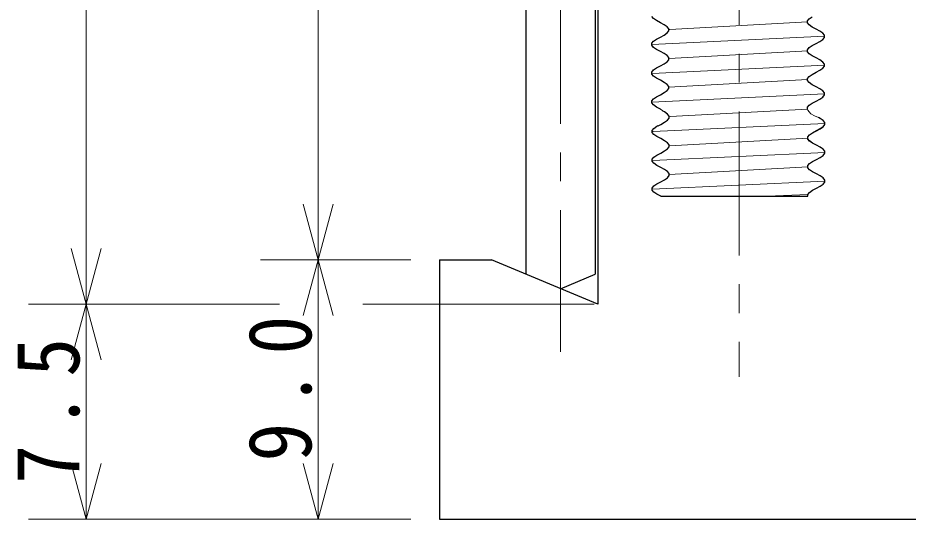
# Model space of a CAD drawing. Units: millimetres on the paper. Extents: x -199 to 647, y -454 to 140.
# Drawn here: x 583.93 to 614.85, y -65.42 to -48.01 of the extents above; entities that cross this region are included whole.
import ezdxf

# ---------------------------------------------------------------- set-up
doc = ezdxf.new("R2010")
doc.units = ezdxf.units.MM
doc.linetypes.add('CHAIN1', pattern=[8, 5, -1, 1, -1])
for name, color, linetype, lineweight in [('0-0_補助線', 7, 'Continuous', 18), ('0-1_外形1', 3, 'Continuous', 25), ('0-9_中心線', 4, 'CHAIN1', 9), ('0-A_寸法文字', 1, 'Continuous', 9)]:
    doc.layers.add(name, color=color, linetype=linetype, lineweight=lineweight)
doc.styles.add('ＭＳ ゴシック', font='')
doc.styles.get('ＭＳ ゴシック').set_extended_font_data('MS Gothic')

msp = doc.modelspace()

# ---------------------------------------------------------------- linework, layer by layer
at = {"layer": '0-0_補助線', "color": 4, "lineweight": 9}
for p, q in [((611.354, -48.153), (606.565, -48.417)), ((606.565, -48.417), (606.545, -48.42)), ((605.948, -48.938), (611.945, -48.655)), ((611.359, -49.164), (606.546, -49.429)), ((605.955, -49.944), (611.95, -49.661)), ((611.354, -50.16), (606.541, -50.425)), ((605.951, -50.94), (611.945, -50.657)), ((606.329, -51.247), (606.242, -51.182)), ((611.354, -51.182), (606.578, -51.446)), ((611.368, -51.223), (611.354, -51.184)), ((606.578, -51.446), (606.55, -51.449)), ((605.987, -51.961), (611.955, -51.678)), ((605.987, -51.961), (605.957, -51.962)), ((611.37, -52.189), (606.557, -52.454)), ((605.967, -52.969), (611.961, -52.686)), ((611.365, -53.185), (606.552, -53.45)), ((605.962, -53.965), (611.956, -53.682)), ((611.365, -54.146), (609.957, -54.211))]:
    msp.add_line(p, q, dxfattribs=at)
at = {"layer": '0-0_補助線', "color": 3, "lineweight": 25}
for p, q in [((611.354, -48.121), (611.413, -48.05)), ((611.354, -48.193), (611.354, -48.121)), ((611.413, -48.264), (611.354, -48.193)), ((611.413, -48.05), (611.519, -47.978)), ((611.519, -48.336), (611.413, -48.264)), ((611.651, -48.407), (611.519, -48.336)), ((611.783, -48.478), (611.651, -48.407)), ((611.676, -48.401), (611.675, -48.401)), ((611.889, -48.55), (611.783, -48.478)), ((611.651, -48.907), (611.783, -48.836)), ((611.783, -48.836), (611.889, -48.764)), ((611.947, -48.621), (611.889, -48.55)), ((611.889, -48.764), (611.947, -48.693)), ((611.947, -48.693), (611.947, -48.621)), ((611.354, -49.121), (611.413, -49.05)), ((611.354, -49.193), (611.354, -49.121)), ((611.413, -49.05), (611.519, -48.978)), ((611.519, -48.978), (611.651, -48.907)), ((611.413, -49.264), (611.354, -49.193)), ((611.519, -49.336), (611.413, -49.264)), ((611.651, -49.407), (611.519, -49.336)), ((611.783, -49.478), (611.651, -49.407)), ((611.889, -49.55), (611.783, -49.478)), ((611.783, -49.836), (611.889, -49.764)), ((611.947, -49.621), (611.889, -49.55)), ((611.889, -49.764), (611.947, -49.693)), ((611.947, -49.693), (611.947, -49.621)), ((611.354, -50.121), (611.413, -50.05)), ((611.413, -50.05), (611.519, -49.978)), ((611.519, -49.978), (611.651, -49.907)), ((611.651, -49.907), (611.783, -49.836)), ((611.354, -50.193), (611.354, -50.121)), ((611.413, -50.264), (611.354, -50.193)), ((611.519, -50.336), (611.413, -50.264)), ((611.651, -50.407), (611.519, -50.336)), ((611.783, -50.478), (611.651, -50.407)), ((611.652, -50.409), (611.651, -50.409)), ((611.889, -50.55), (611.783, -50.478)), ((611.947, -50.621), (611.889, -50.55)), ((611.889, -50.764), (611.947, -50.693)), ((611.947, -50.693), (611.947, -50.621)), ((611.413, -51.05), (611.519, -50.978)), ((611.519, -50.978), (611.651, -50.907)), ((611.651, -50.907), (611.783, -50.836)), ((611.783, -50.836), (611.889, -50.764)), ((606.385, -51.284), (606.331, -51.255)), ((606.491, -51.356), (606.385, -51.284)), ((611.354, -51.121), (611.413, -51.05)), ((611.354, -51.184), (611.354, -51.121)), ((606.385, -51.642), (606.491, -51.57)), ((606.549, -51.427), (606.491, -51.356)), ((606.491, -51.57), (606.549, -51.499)), ((606.549, -51.499), (606.549, -51.427)), ((611.791, -51.508), (611.737, -51.479)), ((611.897, -51.579), (611.791, -51.508)), ((611.955, -51.651), (611.897, -51.579)), ((606.168, -51.759), (606.253, -51.713)), ((606.253, -51.713), (606.385, -51.642)), ((611.527, -52.008), (611.659, -51.936)), ((611.659, -51.936), (611.791, -51.865)), ((611.791, -51.865), (611.897, -51.794)), ((611.897, -51.794), (611.955, -51.722)), ((611.955, -51.722), (611.955, -51.651)), ((611.362, -52.151), (611.421, -52.079)), ((611.362, -52.222), (611.362, -52.151)), ((611.421, -52.294), (611.362, -52.222)), ((611.421, -52.079), (611.527, -52.008)), ((611.527, -52.365), (611.421, -52.294)), ((611.659, -52.436), (611.527, -52.365)), ((611.791, -52.508), (611.659, -52.436)), ((611.805, -52.518), (611.791, -52.508)), ((611.663, -53.434), (611.662, -53.434)), ((606.253, -54.209), (611.368, -54.209))]:
    msp.add_line(p, q, dxfattribs=at)
for points in [[(606.541, -48.398), (606.483, -48.326), (606.377, -48.255), (606.245, -48.184), (606.113, -48.112), (606.007, -48.041), (605.948, -47.969)], [(606.242, -51.182), (606.113, -51.112), (606.007, -51.041), (605.948, -50.969), (605.948, -50.898), (606.007, -50.826), (606.113, -50.755), (606.245, -50.684), (606.377, -50.612), (606.483, -50.541), (606.541, -50.469), (606.541, -50.398), (606.483, -50.326), (606.377, -50.255), (606.245, -50.184), (606.113, -50.112), (606.007, -50.041), (605.948, -49.969), (605.948, -49.898), (606.007, -49.826), (606.113, -49.755), (606.245, -49.684), (606.377, -49.612), (606.483, -49.541), (606.541, -49.469), (606.541, -49.398), (606.483, -49.326), (606.377, -49.255), (606.245, -49.184), (606.113, -49.112), (606.007, -49.041), (605.948, -48.969), (605.948, -48.898), (606.007, -48.826), (606.113, -48.755), (606.245, -48.684), (606.377, -48.612), (606.483, -48.541), (606.541, -48.469), (606.541, -48.398)], [(606.253, -54.207), (606.124, -54.137), (606.018, -54.066), (605.959, -53.994), (605.959, -53.923), (606.018, -53.852), (606.124, -53.78), (606.256, -53.709), (606.388, -53.637), (606.494, -53.566), (606.552, -53.494), (606.552, -53.423), (606.494, -53.352), (606.388, -53.28), (606.256, -53.209), (606.124, -53.137), (606.018, -53.066), (605.959, -52.994), (605.959, -52.923), (606.018, -52.852), (606.124, -52.78), (606.256, -52.709), (606.388, -52.637), (606.494, -52.566), (606.552, -52.494), (606.552, -52.423), (606.494, -52.352), (606.388, -52.28), (606.256, -52.209), (606.124, -52.137), (606.018, -52.066), (605.959, -51.994), (605.959, -51.923), (606.018, -51.852), (606.124, -51.78), (606.167, -51.757)], [(611.365, -54.209), (611.365, -54.146), (611.424, -54.075), (611.53, -54.003), (611.662, -53.932), (611.794, -53.861), (611.9, -53.789), (611.958, -53.718), (611.958, -53.646), (611.9, -53.575), (611.794, -53.503), (611.662, -53.432), (611.53, -53.361), (611.424, -53.289), (611.365, -53.218), (611.365, -53.146), (611.424, -53.075), (611.53, -53.003), (611.662, -52.932), (611.794, -52.861), (611.9, -52.789), (611.958, -52.718), (611.958, -52.646), (611.9, -52.575), (611.794, -52.503), (611.662, -52.432), (611.53, -52.361), (611.424, -52.289), (611.365, -52.218), (611.365, -52.146), (611.424, -52.075), (611.53, -52.003), (611.662, -51.932), (611.794, -51.861), (611.9, -51.789), (611.926, -51.757)]]:
    msp.add_lwpolyline(points, dxfattribs=at)
at = {"layer": '0-0_補助線', "color": 4, "lineweight": 9}
msp.add_lwpolyline([(611.737, -51.479), (611.595, -51.413), (611.471, -51.345), (611.409, -51.283), (611.368, -51.223)], dxfattribs=at)
at = {"layer": '0-1_外形1'}
for p, q in [((604.074, -38.418), (604.074, -57.96)), ((601.574, -39.418), (601.574, -56.918)), ((603.974, -39.418), (603.974, -56.918)), ((598.574, -56.418), (598.574, -65.418)), ((598.574, -56.418), (600.374, -56.418)), ((604.074, -57.96), (600.374, -56.418)), ((602.774, -57.418), (603.974, -56.918)), ((598.574, -57.259), (598.574, -59.123))]:
    msp.add_line(p, q, dxfattribs=at)
msp.add_lwpolyline([(598.574, -65.418), (628.832, -65.418), (628.832, -17.418)], dxfattribs=at)
at = {"layer": '0-9_中心線'}
for p, q in [((608.974, -19.262), (608.974, -60.477)), ((602.774, -30.69), (602.774, -59.61))]:
    msp.add_line(p, q, dxfattribs=at)
at = {"layer": '0-A_寸法文字'}
for p, q in [((586.299, -57.96), (586.299, -31.476)), ((594.357, -56.418), (594.357, -33.018)), ((594.357, -56.418), (593.84, -54.486)), ((594.357, -56.418), (594.875, -54.486)), ((586.299, -57.96), (585.782, -56.028)), ((586.299, -57.96), (586.817, -56.028)), ((592.357, -56.418), (597.578, -56.418)), ((594.357, -56.418), (593.84, -58.35)), ((594.357, -65.418), (594.357, -56.418)), ((594.357, -56.418), (594.875, -58.35)), ((584.299, -57.96), (593.011, -57.96)), ((586.299, -57.96), (585.782, -59.892)), ((586.299, -65.418), (586.299, -57.96)), ((586.299, -57.96), (586.817, -59.892)), ((595.91, -57.96), (603.947, -57.96)), ((586.299, -65.418), (585.782, -63.486)), ((586.299, -65.418), (586.817, -63.486)), ((594.357, -65.418), (593.84, -63.486)), ((594.357, -65.418), (594.875, -63.486)), ((584.299, -65.418), (594.996, -65.418)), ((592.357, -65.418), (597.578, -65.418))]:
    msp.add_line(p, q, dxfattribs=at)

# ---------------------------------------------------------------- texts
at = {"layer": '0-A_寸法文字', "color": 7, "char_height": 2.199, "attachment_point": 7, "rotation": 90, "style": 'ＭＳ ゴシック'}
for s, insert in [('\\T1.38;\\W0.9;9.0', (594.157, -63.418)), ('\\T1.38;\\W0.9;7.5', (586.099, -64.189))]:
    msp.add_mtext(s, dxfattribs=dict(at, insert=insert))

doc.saveas('drawing.dxf')
